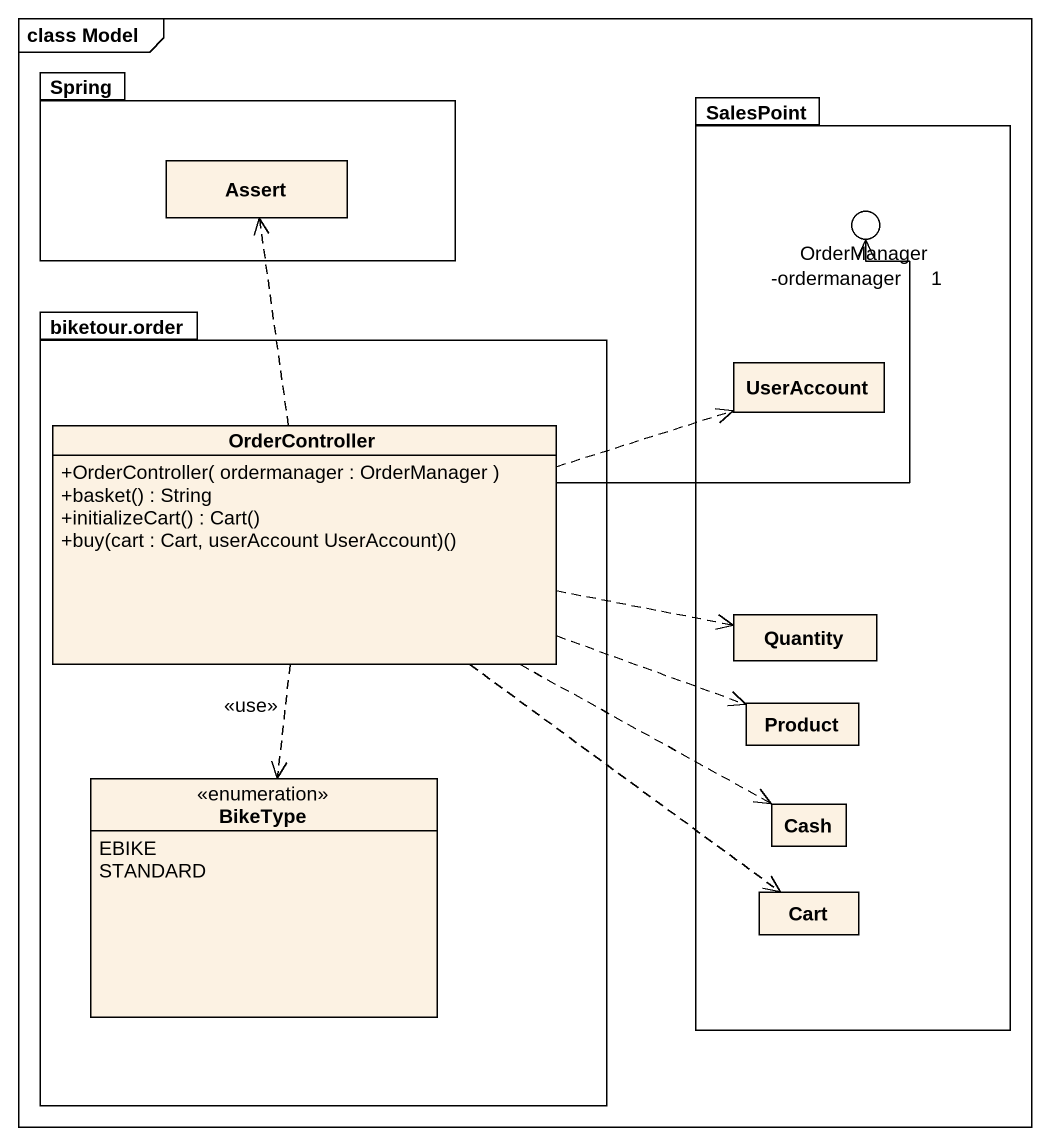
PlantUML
@startuml
mainframe class Model
allowmixing
hide circle
hide empty members
skinparam classAttributeIconSize 0
package Spring {
  class Assert
}
package SalesPoint {
  class UserAccount
  class Quantity
  class Product
  class Cash
  class Cart
}
() OrderManager
package "biketour.order" as biketour_order {
  class OrderController {
    +OrderController( ordermanager : OrderManager )
    +basket() : String
    +initializeCart() : Cart()
    +buy(cart : Cart, userAccount UserAccount)()
  }
  enum BikeType {
    EBIKE
    STANDARD
  }
}
SalesPoint -up- OrderManager
OrderController .up.> Assert
OrderController -right-> "-ordermanager\n1" OrderManager
OrderController .right.> UserAccount
OrderController .right.> Quantity
OrderController ..> BikeType : <<use>>
OrderController .right.> Product
OrderController .right.> Cash
OrderController ..> Cart
@enduml
